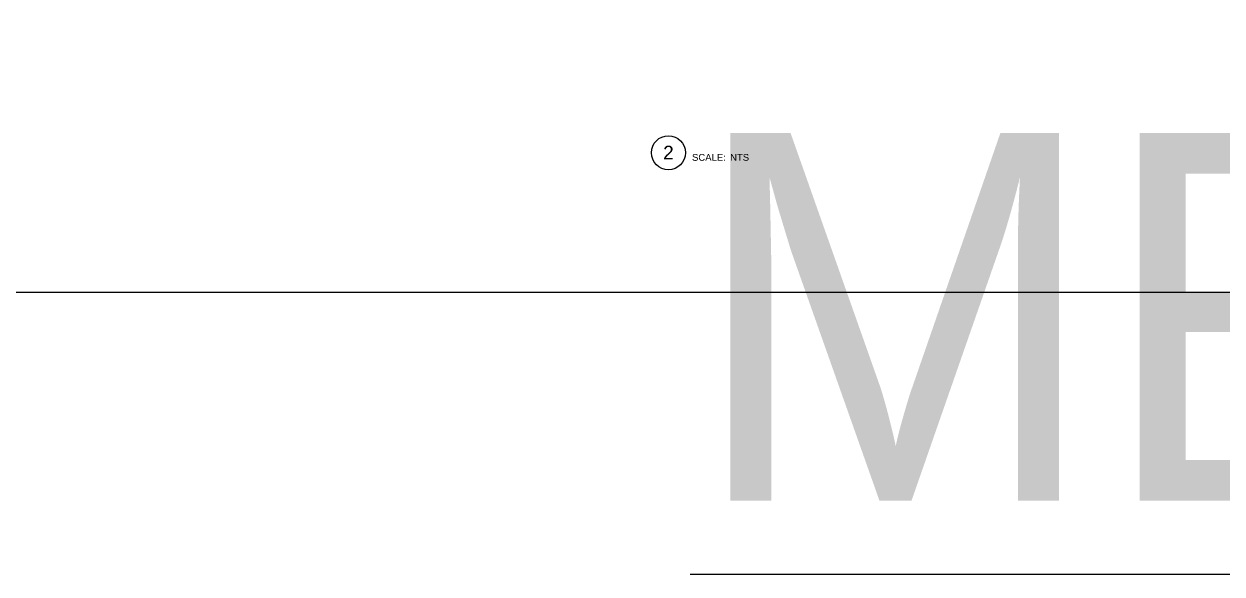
# Model space of a CAD drawing. Header units: feet. Extents: x -689 to 11593, y -511 to 1546.
# Drawn here: x 122.1 to 295.7, y -40.8 to 38.9 of the extents above; entities that cross this region are included whole.
import ezdxf
from ezdxf.enums import TextEntityAlignment as Align

# ---------------------------------------------------------------- set-up
doc = ezdxf.new("R2018")
doc.units = ezdxf.units.FT
doc.header["$MEASUREMENT"] = 0
doc.layers.add('G-ANNO-TEXT', color=1, linetype='Continuous')
doc.layers.add('G-NPLT', color=67, linetype='Continuous', plot=False)
doc.styles.add('NEI-A', font='arial.ttf')
doc.styles.get("Standard").update_dxf_attribs({"font": 'arial.ttf'})

# ---------------------------------------------------------------- blocks, each defined once
blk = doc.blocks.new('DETAIL_TITLE')
blk.add_circle((0.592, -0.513), 0.25)
at = {"style": 'NEI-A', "flags": 8}
blk.add_attdef('#', text='', height=0.2, dxfattribs=at).set_placement((0.592, -0.511), align=Align.MIDDLE_CENTER)
at = {"lineweight": 30, "flags": 104}
blk.add_attdef('DETAIL_TITLE', text='', height=0.2, dxfattribs=at).set_placement((0.91, -0.525), align=Align.BOTTOM_LEFT)
at = {"style": 'NEI-A'}
for tag, p in [('SCALE:', (0.939, -0.738)), ('1"_=_', (1.547, -0.738))]:
    blk.add_attdef(tag, text='', height=0.1, dxfattribs=at).set_placement(p, align=Align.BOTTOM_LEFT)

msp = doc.modelspace()

# ---------------------------------------------------------------- linework, layer by layer
at = {"layer": 'G-NPLT'}
msp.add_lwpolyline([(0, 328), (496, 328), (496, 0), (0, 0)], close=True, dxfattribs=at)

# ---------------------------------------------------------------- block references
at = {"layer": 'G-ANNO-TEXT'}
ref = msp.add_blockref('DETAIL_TITLE', (209.64301, 25.29851), dxfattribs=dict(at, xscale=9.857445537557316, yscale=9.857445537557316, zscale=9.857445537557316))
ref.add_attrib('#', '2', dxfattribs={"layer": '0', "height": 1.97149, "style": 'NEI-A'}).set_placement((215.48059, 20.26235), align=Align.MIDDLE_CENTER)
lines = msp.add_mtext('{\\LMEDIUM VOLTAGE JUMCTION CABINET}', dxfattribs={"layer": '0', "insert": (218.61226, 23.07923), "char_height": 53.2416123, "attachment_point": 1})
ref.add_attrib('DETAIL_TITLE', '', (218.61226, 23.07923)).embed_mtext(lines)
ref.add_attrib('SCALE:', 'SCALE:', dxfattribs={"layer": '0', "height": 0.985745, "style": 'NEI-A'}).set_placement((218.89569, 20.05771), align=Align.TOP_LEFT)
ref.add_attrib('1"_=_', 'NTS', dxfattribs={"layer": '0', "height": 0.985745, "style": 'NEI-A'}).set_placement((224.41316, 20.05771), align=Align.TOP_LEFT)

doc.saveas('drawing.dxf')
